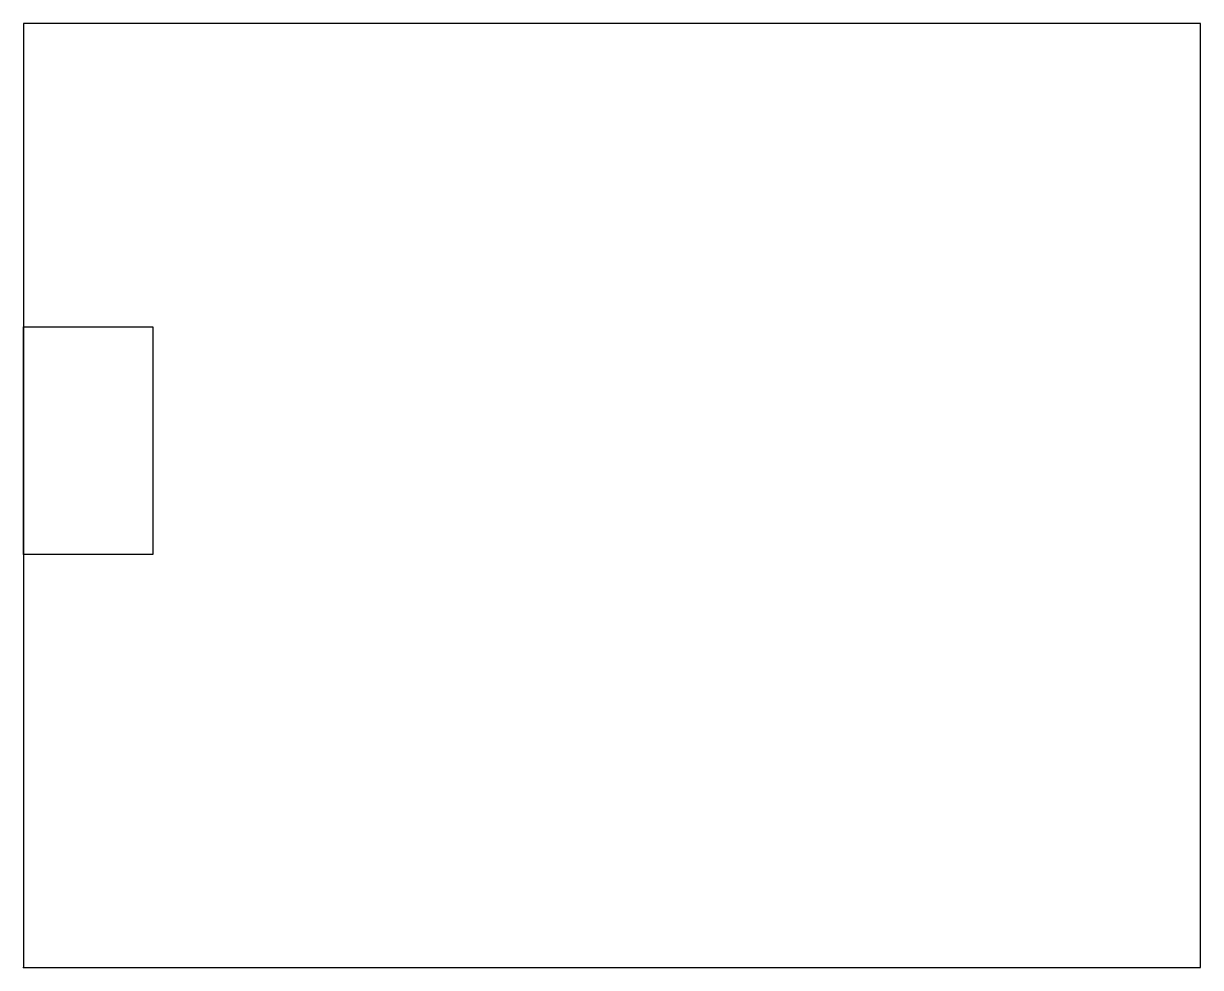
# Model space of a CAD drawing. Header units: millimetres. Extents: x 0 to 419, y 0 to 336.
import ezdxf

# ---------------------------------------------------------------- set-up
doc = ezdxf.new("R2010")
doc.units = ezdxf.units.MM
doc.layers.get('0').update_dxf_attribs({"linetype": 'CONTINUOUS'})

msp = doc.modelspace()

# ---------------------------------------------------------------- linework, layer by layer
for points in [[(0, 0), (419, 0), (419, 336), (0, 336)], [(0, 228), (46, 228), (46, 147), (0, 147)]]:
    msp.add_lwpolyline(points, close=True)
msp.add_point((0, 0))

doc.saveas('drawing.dxf')
